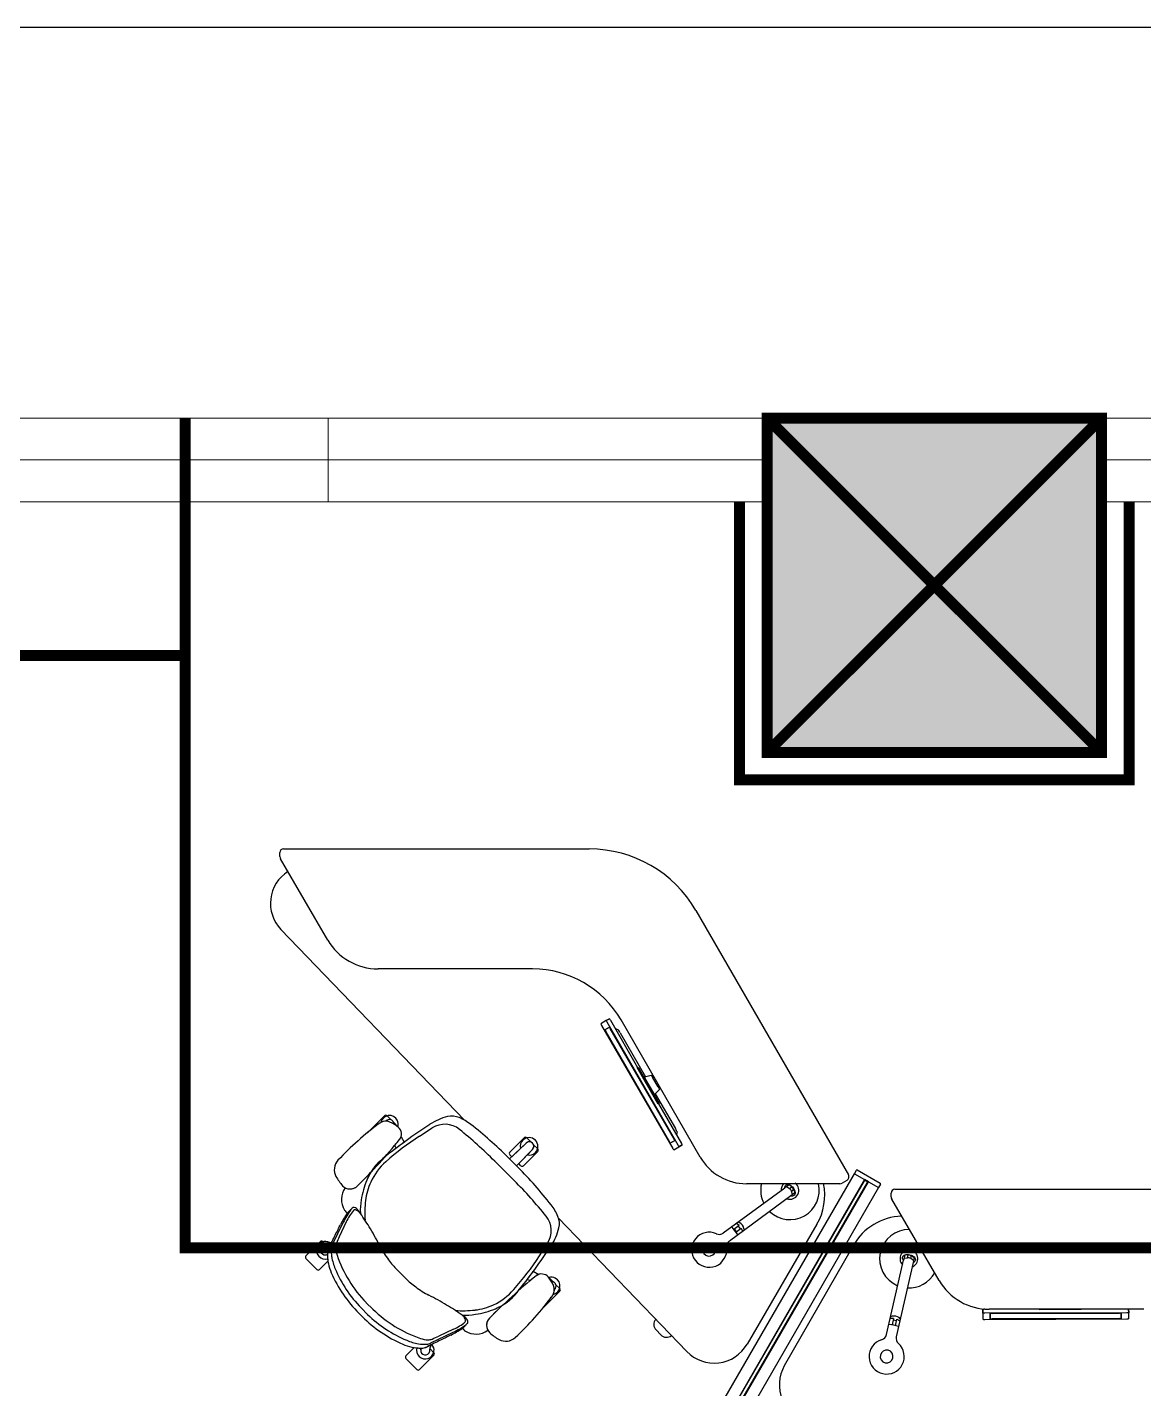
# Model space of a CAD drawing. Header units: millimetres. Extents: x 148480 to 578986, y 39883 to 155062.
# Drawn here: x 234406 to 237460, y 140025 to 143751 of the extents above; entities that cross this region are included whole.
import ezdxf

# ---------------------------------------------------------------- set-up
doc = ezdxf.new("R2010")
doc.units = ezdxf.units.MM
doc.linetypes.add('CENTER', pattern=[2, 1.25, -0.25, 0.25, -0.25])
doc.linetypes.add('HIDDEN', pattern=[0.375, 0.25, -0.125])
for name, color, linetype in [('CEN', 252, 'CENTER'), ('Flooring', 44, 'Continuous'), ('Hatch 01_UC', 7, 'Continuous'), ('I - MODULAR', 44, 'Continuous'), ('Layer2', 4, 'Continuous'), ('Layer4', 6, 'Continuous'), ('M-HVAC VRV PIPE', 4, 'Continuous')]:
    doc.layers.add(name, color=color, linetype=linetype)
doc.layers.add('glass', color=7, linetype='Continuous', lineweight=0, true_color=0x0000d6)

# ---------------------------------------------------------------- blocks, each defined once
blk = doc.blocks.new('GFC1')
at = {"layer": 'Hatch 01_UC', "linetype": 'Continuous'}
h = blk.add_hatch(color=8, dxfattribs=at)
h.dxf.hatch_style = 1
h.paths.add_polyline_path([(309061.8, 142752.5), (309061.8, 143667.5), (309976.8, 143667.5), (309976.8, 142752.5)])
at = {"layer": 'CEN', "color": 8, "linetype": 'Continuous', "lineweight": 0}
for p, q in [((309061.8, 142752.5), (309061.8, 143667.5)), ((309061.8, 143667.5), (309951.3, 143667.5)), ((309061.8, 142752.5), (309061.8, 143667.5)), ((309976.8, 143667.5), (309061.8, 142752.5)), ((309061.8, 143667.5), (309976.8, 142752.5)), ((309976.8, 143667.5), (309976.8, 142752.5)), ((309976.8, 143667.5), (309976.8, 142752.5)), ((309976.8, 142752.5), (309061.8, 142752.5)), ((309976.8, 142752.5), (309061.8, 142752.5))]:
    blk.add_line(p, q, dxfattribs=at)
at = {"layer": 'CEN', "color": 8, "linetype": 'HIDDEN', "lineweight": 0, "ltscale": 1500}
blk.add_line((307470.5, 143017.5), (301522.1, 143017.5), dxfattribs=at)
blk.add_lwpolyline([(307470.5, 143667.5), (307470.5, 141397.5), (311570.5, 141397.5), (311570.5, 143667.5)], dxfattribs=at)
at = {"layer": 'CEN', "color": 8, "linetype": 'Continuous', "lineweight": 0}
blk.add_lwpolyline([(309976.8, 142752.5), (309061.8, 142752.5), (309061.8, 143667.5), (309976.8, 143667.5)], close=True, dxfattribs=at)
blk.add_lwpolyline([(310051.8, 143438.7), (310051.8, 142677.5), (308986.8, 142677.5), (308986.8, 143438.7)], dxfattribs=at)
at = {"layer": 'DEFPOINTS', "color": 8, "linetype": 'Continuous'}
blk.add_lwpolyline([(330908.9, 62386.8), (289636.8, 62386.8), (289636.8, 144736.9), (330908.9, 144736.9)], close=True, dxfattribs=at)
at = {"layer": 'Flooring', "color": 8, "linetype": 'HIDDEN', "ltscale": 1500}
blk.add_lwpolyline([(328672.2, 130068.3, 1.540604), (310717.1, 129143.3, 0.119203), (311634.4, 128071.9, -0.704413), (307490.1, 113767.5)], format="xyb", dxfattribs=at)
at = {"layer": 'glass', "color": 8, "linetype": 'Continuous'}
for p, q in [((299937.2, 143667.5), (309061.8, 143667.5)), ((307861.8, 143438.7), (307861.8, 143667.5)), ((309976.8, 143667.5), (319025.1, 143667.5)), ((299937.2, 143553.1), (309061.8, 143553.1)), ((309976.8, 143553.1), (319025.1, 143553.1)), ((299937.2, 143438.7), (309061.8, 143438.7)), ((309976.8, 143438.7), (319025.1, 143438.7))]:
    blk.add_line(p, q, dxfattribs=at)
at = {"layer": 'I - MODULAR', "color": 8}
for p, q in [((307729.4, 142467.7), (307729.4, 142478.5)), ((307860.7, 142239.1), (307731.1, 142461.3)), ((307739.5, 142488.6), (308575.6, 142488.5)), ((308867.1, 142320.2), (309284.4, 141597.2)), ((308234.1, 141746.1), (307732.2, 142268.4)), ((308420.4, 142160.3), (307997.8, 142160.3)), ((308621.5, 142018.7), (308607.1, 142010.4)), ((308630.4, 142023.9), (308621.5, 142018.7)), ((308621.5, 142018.7), (308630.4, 142023.9)), ((308818.5, 141677.9), (308624.2, 142014.4)), ((308633.2, 142019.6), (308707.5, 141890.9)), ((308878.8, 141645.6), (308662.4, 142020.5)), ((308609.4, 142005.8), (308803.7, 141669.3)), ((308630.7, 142000.6), (308618.1, 141993.3)), ((308618.1, 141993.3), (308630.7, 142000.5)), ((308620.5, 141988.8), (308794.5, 141687.4)), ((308794.5, 141687.4), (308620.5, 141988.8)), ((308632.5, 142000.1), (308630.8, 142000.6)), ((308808.3, 141693.4), (308632.9, 141997.2)), ((308633.5, 141996.3), (308807.5, 141694.9)), ((308654.3, 141993.7), (308646.9, 141995.9)), ((308659.7, 141985.2), (308728.9, 141865.4)), ((308706.2, 141890.2), (308708.9, 141891.8)), ((308763.9, 141790.3), (308706.2, 141890.2)), ((308708.9, 141891.8), (308729.9, 141855.4)), ((308726.6, 141864.8), (308745.2, 141869.7)), ((308731.5, 141856.3), (308726.6, 141864.8)), ((308745.2, 141869.7), (308749.5, 141862.3)), ((308729.9, 141855.4), (308731.5, 141856.3)), ((308748.2, 141823.8), (308729.9, 141855.4)), ((308749.8, 141824.7), (308731.5, 141856.3)), ((308763.9, 141837.3), (308749.5, 141862.3)), ((308767.8, 141830.5), (308754.3, 141816.8)), ((308763.9, 141837.3), (308767.8, 141830.5)), ((308749.8, 141824.7), (308748.2, 141823.8)), ((308748.2, 141823.8), (308766.6, 141791.9)), ((308754.3, 141816.8), (308749.8, 141824.7)), ((308756, 141818.5), (308811, 141723.2)), ((308766.6, 141791.9), (308763.9, 141790.3)), ((308765.1, 141791.1), (308827.5, 141683)), ((307968.6, 141712), (308015.1, 141758.5)), ((308022.3, 141758.5), (308033.6, 141747.1)), ((308040.2, 141740.5), (308054.2, 141726.5)), ((308040.2, 141740.5), (308042.9, 141734.7)), ((308111.3, 141702.6), (308146, 141725)), ((308060.9, 141701.2), (308069.2, 141686)), ((308357.7, 141640.2), (308402.6, 141683.9)), ((308358.3, 141659.1), (308397.1, 141698)), ((308402.6, 141683.9), (308364, 141646.3)), ((308364, 141646.3), (308402.6, 141683.9)), ((308402.6, 141683.9), (308387.6, 141669.2)), ((308404.3, 141698), (308415.4, 141686.9)), ((308423.3, 141678.9), (308434.4, 141667.9)), ((308797.1, 141683.1), (308809.8, 141690.4)), ((308809.8, 141690.4), (308797.2, 141683.1)), ((308810.3, 141692.2), (308809.9, 141690.4)), ((308815.6, 141714.2), (308813.8, 141706.8)), ((308820.9, 141673.3), (308829.8, 141678.5)), ((308829.8, 141678.5), (308820.9, 141673.3)), ((308047.1, 141669.5), (308043.4, 141677.2)), ((308353.7, 141644.2), (308380.7, 141617.3)), ((308364, 141646.3), (308358.3, 141652)), ((308420.3, 141666.2), (308376.7, 141621.3)), ((308382.7, 141627.5), (308420.3, 141666.2)), ((308382.7, 141627.5), (308420.3, 141666.2)), ((308434.4, 141660.7), (308395.6, 141621.9)), ((308405.7, 141651.1), (308420.3, 141666.2)), ((308806.5, 141665), (308820.9, 141673.3)), ((308316.9, 141634.3), (308370.7, 141580.4)), ((308376.7, 141621.3), (308357.7, 141640.2)), ((308388.4, 141621.9), (308382.7, 141627.5)), ((309300.5, 141600), (309306, 141609.4)), ((309308.4, 141610.1), (309371.3, 141573.8)), ((308767.1, 140676.1), (309300.5, 141600)), ((309328.2, 141584), (308794.8, 140660.1)), ((309328.2, 141584), (308794.8, 140660.1)), ((308797.4, 140661.9), (309328, 141580.8)), ((308797.4, 140661.9), (309328, 141580.8)), ((308805.4, 140654), (309338.8, 141577.9)), ((308805.4, 140654), (309338.8, 141577.9)), ((309336.2, 141576.1), (308805.7, 140657.2)), ((308805.7, 140657.2), (309336.2, 141576.1)), ((309261.1, 141572.5), (309005.3, 141572.6)), ((309122, 141569.6), (309110.4, 141561)), ((309129.5, 141563.9), (309122, 141569.6)), ((309280.2, 141581.6), (309267.4, 141574.2)), ((309300.2, 141599.4), (309300.5, 141600)), ((309300.5, 141600), (309328.2, 141584)), ((309328, 141580.8), (309330.1, 141581.4)), ((309328, 141580.8), (309330.1, 141581.4)), ((309328.2, 141584), (309338.8, 141577.9)), ((309338.8, 141577.9), (309328.2, 141584)), ((309330.1, 141581.4), (309335.6, 141578.3)), ((309330.1, 141581.4), (309335.6, 141578.3)), ((309335.6, 141578.3), (309336.2, 141576.1)), ((309335.6, 141578.3), (309336.2, 141576.1)), ((309338.8, 141577.9), (309366.5, 141561.9)), ((309372, 141571.3), (309366.5, 141561.9)), ((309366.5, 141561.9), (308833.1, 140638)), ((308942.1, 141437.7), (309110.4, 141561.4)), ((309126.5, 141539.2), (308958.6, 141415.7)), ((309115.1, 141564.5), (309123.2, 141559.2)), ((309123.2, 141559.2), (309129.5, 141563.9)), ((309138, 141547.8), (309126.4, 141539.2)), ((309128.5, 141552), (309134.9, 141556.7)), ((309131.1, 141542.7), (309128.5, 141552)), ((309134.9, 141556.7), (309138, 141547.8)), ((309401, 141536.3), (309401, 141547.1)), ((309532.4, 141307.7), (309402.8, 141529.9)), ((309411.2, 141557.2), (310247.3, 141557.2)), ((307927, 141505.6), (307916, 141494.6)), ((307916, 141494.6), (307927, 141505.6)), ((307873.1, 141406.1), (307902.5, 141466.6)), ((307910.7, 141467.8), (307891.9, 141427.6)), ((308842.1, 141113.5), (308491.3, 141478.5)), ((308985.8, 141458.6), (308971, 141447.7)), ((308985.8, 141458.6), (308978.5, 141464)), ((308982.7, 141456.3), (308988.2, 141448.8)), ((309198.1, 141461.7), (309007.2, 141133.3)), ((308972.2, 141448.6), (308977.8, 141441.1)), ((308976.5, 141440.2), (308991.4, 141451.1)), ((308991.4, 141451.1), (308994.5, 141442.3)), ((307800.7, 141375), (307839.5, 141413.8)), ((307846.7, 141413.8), (307856.9, 141403.6)), ((307850.8, 141402.7), (307856.8, 141403.7)), ((307867.4, 141405), (307862.9, 141395.7)), ((307869.2, 141408.6), (307867.4, 141405)), ((308439, 141374.9), (308461.5, 141409.6)), ((309297.9, 141404), (309109, 141074.5)), ((307830.8, 141337.8), (307800.7, 141367.9)), ((307860.7, 141360.5), (307838, 141337.8)), ((307854.8, 141378), (307859.2, 141378.7)), ((309388.3, 141159.7), (309434.7, 141363.3)), ((309461.5, 141357.1), (309415.1, 141153.8)), ((309438.2, 141377.1), (309435, 141363)), ((309436.3, 141368.7), (309445.8, 141370.1)), ((309447.6, 141377.7), (309438.2, 141377.1)), ((309445.8, 141370.1), (309447.6, 141377.7)), ((309454.6, 141368.1), (309456.4, 141375.7)), ((309462.6, 141362.7), (309454.6, 141368.1)), ((309456.4, 141375.7), (309464.5, 141371.1)), ((309464.5, 141371.1), (309461.3, 141357)), ((308050.3, 141336.5), (308072.9, 141313.8)), ((308072.9, 141313.8), (308050.3, 141336.5)), ((308413.6, 141307), (308406, 141310.6)), ((308422.5, 141332.8), (308437.6, 141324.5)), ((308462.9, 141317.8), (308476.9, 141303.8)), ((308476.9, 141303.8), (308471.2, 141306.4)), ((308494.9, 141278.6), (308448.4, 141232.2)), ((308483.6, 141297.1), (308494.9, 141285.8)), ((307951.3, 141232.8), (307969.3, 141214.9)), ((307965.5, 141247), (307983.5, 141229.1)), ((307954.5, 141209.1), (307945.5, 141218.1)), ((309407.7, 141204.1), (309398.6, 141203.4)), ((309407.7, 141204.1), (309403.6, 141186.2)), ((309406.8, 141200.4), (309415.9, 141198.3)), ((309412.7, 141184.1), (309416.8, 141202.1)), ((309416.8, 141202.1), (309424.9, 141197.4)), ((309652, 141228.6), (309652, 141218.2)), ((309652, 141218.2), (309652, 141228.6)), ((309652, 141218.2), (309652, 141201.6)), ((309657, 141228.9), (309669.5, 141228.9)), ((310045.7, 141219.6), (309657.1, 141218.5)), ((309657.1, 141201.4), (310045.7, 141202.5)), ((310092.1, 141228.9), (309669.5, 141228.9)), ((309673.6, 141218.6), (309672.3, 141217.3)), ((309672.3, 141217.3), (309672.4, 141202.6)), ((309672.4, 141202.7), (309672.3, 141217.2)), ((310027.1, 141218.5), (309676.3, 141217.5)), ((309677.4, 141217.5), (310025.4, 141218.5)), ((309677.4, 141202.5), (310025.4, 141203.5)), ((310025.4, 141203.5), (309677.4, 141202.5)), ((309920.9, 141228.2), (309805.6, 141227.8)), ((310030.5, 141203.7), (310030.5, 141218.3)), ((310030.5, 141218.3), (310030.5, 141203.8)), ((310050.8, 141219.4), (310050.7, 141228.9)), ((310050.7, 141228.9), (310050.8, 141219.4)), ((310050.8, 141202.8), (310050.8, 141219.4)), ((308142.5, 141136.7), (308203, 141166.1)), ((308204.3, 141174.2), (308164, 141155.4)), ((308231.1, 141179.5), (308242, 141190.5)), ((308242, 141190.5), (308231.1, 141179.5)), ((308771, 141158.9), (308758.1, 141172.3)), ((309403.9, 141187.7), (309413, 141185.6)), ((308074.2, 141101.5), (308097, 141124.3)), ((308114.5, 141118.3), (308115.2, 141122.7)), ((308132.2, 141126.4), (308141.5, 141131)), ((308139.1, 141114.4), (308140, 141120.5)), ((308140, 141120.5), (308150.3, 141110.2)), ((308141.5, 141131), (308145.1, 141132.8)), ((308104.3, 141064.3), (308074.2, 141094.3)), ((308150.3, 141103), (308111.5, 141064.3))]:
    blk.add_line(p, q, dxfattribs=at)
at = {"layer": 'I - MODULAR', "color": 8, "linetype": 'Continuous'}
blk.add_lwpolyline([(309976.8, 142752.5), (309061.8, 142752.5), (309061.8, 143667.5), (309976.8, 143667.5)], close=True, dxfattribs=at)
at = {"layer": 'I - MODULAR', "color": 8}
for centre, radius, start, end in [((307739.5, 142478.5), 10.2, 89.9949, 179.9949), ((307742.1, 142467.7), 12.7, 179.9949, 210.2581), ((308575.6, 142152), 336.5, 29.9949, 89.9949), ((307806.4, 142339.7), 102.9, 122.3902, 223.8593), ((307997.8, 142319), 158.8, 210.2581, 269.9949), ((308420.4, 141880.9), 279.4, 29.9949, 89.9949), ((308752.8, 141864.2), 3.81, 120.0002, 210.0002), ((308767.2, 141839.2), 3.81, 210.0002, 300.0002), ((308029, 141735.1), 24.1, 27, 167.9261), ((308018.7, 141754.9), 5.08, 45, 135), ((308223, 141608.7), 151.5, 103.2995, 123.449), ((308199.9, 141706.6), 50.8, 67.0127, 103.2995), ((308164.8, 141624), 140.5, 52.0235, 67.0127), ((308484.7, 141080.6), 815.5, 126.2392, 137.0014), ((308484.7, 141080.6), 815.5, 126.2392, 129.2581), ((308019.1, 141715.8), 27.9, 65.9997, 126.2392), ((308019.1, 141715.8), 27.9, 65.9997, 126.2392), ((308019.1, 141715.8), 27.9, 65.9997, 119.2617), ((309098.8, 140282.9), 1740.3, 123.449, 128.6753), ((308028.7, 141735.6), 12.5, 67.1147, 139.7534), ((307989.1, 141648.5), 101.6, 51.7273, 65.9997), ((307989.1, 141648.5), 101.6, 50.1526, 65.9997), ((307989.1, 141648.5), 101.6, 50.9331, 65.9997), ((308028.7, 141735.6), 12.5, 22.8853, 67.1147), ((308028.7, 141735.6), 12.5, 22.8853, 67.1147), ((308029, 141735.1), 24.1, 343.433, 27), ((308038, 141708.6), 24.1, 321.1033, 50.9331), ((308180.5, 141671.7), 63.5, 51.0745, 122.8712), ((307450.9, 140768.4), 1224.6, 45, 51.0745), ((307564.5, 140855), 1116.2, 45, 52.0235), ((306910.6, 142618.2), 1472.6, 314.4015, 321.1033), ((308528.6, 141056.9), 768.8, 122.8712, 131.5004), ((306910.6, 142618.2), 1472.6, 320.2852, 321.1033), ((309098.8, 140282.9), 1740.3, 126.2713, 127.1803), ((308038, 141708.6), 24.1, 321.1033, 342.0009), ((308411, 141674.6), 24.1, 135, 192.8936), ((308411, 141674.6), 24.1, 315, 135), ((308400.7, 141694.4), 5.08, 45, 135), ((308411.5, 141675), 12.5, 315, 135), ((308411.5, 141675), 12.5, 315, 135), ((308411.5, 141675), 12.5, 71.7127, 135), ((308411.5, 141674.7), 12.8, 72.5604, 134.1523), ((308411.5, 141675), 12.5, 315, 18.2873), ((308411.1, 141675.1), 12.8, 315.8477, 17.4396), ((308103.1, 141526.9), 147, 128.6753, 157.9027), ((308361.9, 141655.6), 5.08, 135, 225), ((308411, 141674.6), 24.1, 257.1064, 315), ((308430.8, 141664.3), 5.08, 315, 45), ((309005.3, 141718.6), 146.1, 209.9949, 269.9949), ((307916.1, 141610.7), 38.1, 137.0014, 208.8452), ((308131.5, 141505.7), 169.6, 131.5004, 155.0731), ((307591.4, 140828), 1116.2, 37.9765, 45), ((308392, 141625.5), 5.08, 225, 315), ((309307.5, 141608.6), 1.78, 60, 150), ((307996.9, 141655.2), 130.3, 208.8452, 222.5364), ((307921.5, 141586), 27.9, 222.5364, 314.4015), ((306910.6, 142618.2), 1472.6, 314.4015, 316.4092), ((308203.7, 141486), 255.5, 157.9027, 170.56), ((308203.7, 141486), 255.5, 157.9027, 170.56), ((308127.5, 141507.6), 165.1, 155.0731, 173.3831), ((308103.1, 141526.9), 147, 148.9059, 157.9027), ((307504.8, 140714.5), 1224.6, 38.9255, 45), ((309124.4, 141554.5), 80.1, 166.9217, 206.3991), ((309124.4, 141554.5), 80.1, 226.1394, 13.0025), ((309124.4, 141554.5), 24.4, 133.2546, 181.8371), ((309124.4, 141554.5), 24.4, 250.3425, 53.8696), ((309060.8, 141541.4), 158.8, 329.8343, 11.3564), ((309261.1, 141585.2), 12.7, 269.9949, 299.9949), ((309274.5, 141591.5), 11.4, 299.9949, 29.9949), ((309370.4, 141572.2), 1.78, 330, 60), ((307952.2, 141529.2), 54.7, 143.8571, 212.0335), ((307921.5, 141586), 27.9, 241.341, 314.4015), ((309116.2, 141548.6), 12.7, 15.5835, 57.0781), ((309124.4, 141554.5), 9.73, 8.7345, 63.9272), ((309411.2, 141547.1), 10.2, 89.9949, 179.9949), ((309413.7, 141536.3), 12.7, 179.9949, 210.2581), ((308129.6, 141356.3), 252.4, 144.7335, 154.1006), ((307927.2, 141513.6), 25.2, 212.0335, 237.9665), ((308062.4, 141394.3), 168.6, 141.3551, 154.1557), ((307933.9, 141476.7), 25.4, 135, 145.4289), ((307933.9, 141476.7), 25.4, 135, 142.2677), ((307931.5, 141501.1), 6.35, 77.4926, 135), ((307931.5, 141501.1), 6.35, 77.4926, 135), ((307929.9, 141493.9), 13.7, 50.262, 77.4926), ((307929.9, 141493.9), 13.7, 50.262, 77.4926), ((307908.3, 141468), 47.4, 29.5853, 50.262), ((307908.3, 141468), 47.4, 29.5853, 50.262), ((307924.4, 141471.7), 31.9, 38.1643, 52.7695), ((308118.2, 141500.3), 168.9, 170.56, 182.9976), ((308118.2, 141500.3), 168.9, 170.56, 182.9976), ((308258.2, 141492.4), 296.7, 173.3831, 183.8194), ((308360.5, 141428.4), 140.5, 22.9873, 37.9765), ((308130.2, 141341.4), 263.8, 145.4289, 153.1475), ((307301.8, 141042.6), 788, 31.0259, 34.7205), ((307301.8, 141042.6), 788, 31.0259, 34.7205), ((308408.1, 141444), 63.5, 327.1288, 38.9255), ((308443.1, 141463.4), 50.8, 346.7005, 22.9873), ((309435.6, 141325), 158.8, 92.031, 150.1657), ((308267, 141252.6), 413.9, 155, 157.706), ((307301.8, 141042.6), 788, 27.0079, 31.0259), ((307301.8, 141042.6), 788, 27.0079, 31.0259), ((308345.1, 141486.6), 151.5, 326.551, 346.7005), ((308903.4, 141391.8), 48, 65.8335, 7.286), ((308930.8, 141453), 19.1, 245.8335, 306.3308), ((308842.1, 141347), 163.6, 31.6129, 41.0488), ((309449.8, 141367.3), 80.1, 89.0097, 247.2191), ((307853.4, 141390.5), 24.1, 99, 285.5414), ((307843.1, 141410.2), 5.08, 45, 135), ((307852.8, 141390.4), 12.5, 99, 279), ((307852.8, 141390.4), 12.5, 99, 279), ((307852.8, 141390.4), 12.5, 99, 279), ((307852.8, 141390.4), 12.5, 99, 279), ((307853.4, 141390.5), 24.1, 48.9707, 99), ((307886.5, 141177.7), 227.8, 96.5034, 99), ((307886.5, 141177.7), 227.8, 96.5034, 99), ((307886.5, 141177.7), 227.8, 97.4617, 99), ((307895.3, 141379.8), 36.1, 153.8091, 181.5868), ((307895.3, 141379.8), 36.1, 153.8091, 180.4192), ((307849.2, 141505), 101.6, 276.5034, 280.3539), ((307849.2, 141505), 101.6, 276.5034, 280.3539), ((307952.6, 141386.9), 83, 174.5576, 190.3224), ((307902.8, 141391.7), 33, 154.1006, 174.5576), ((307910, 141399), 28, 157.706, 180.8987), ((307951.6, 141399.7), 69.6, 180.8987, 198.8611), ((308213.1, 141507), 234.7, 207.0079, 217.4321), ((308213.1, 141507), 234.7, 207.0079, 217.4321), ((307019.4, 142362.4), 1740.3, 321.3247, 326.551), ((308903.3, 141391.9), 17.6, 126.3308, 306.3308), ((308903.3, 141391.9), 17.6, 306.3308, 126.3308), ((308969.9, 141400.3), 19.1, 126.3308, 187.286), ((309449.8, 141367.3), 24.4, 291.1625, 222.6571), ((307804.3, 141371.5), 5.08, 135, 225), ((307819.1, 141603), 227.8, 279, 280.1282), ((307819.1, 141603), 227.8, 279, 280.1296), ((307819.1, 141603), 227.8, 279, 280.1282), ((307987.9, 141380.5), 128.8, 180.4192, 203.5808), ((307987.9, 141380.5), 128.8, 180.7473, 185.8819), ((307987.9, 141380.5), 128.8, 180.7473, 188.9092), ((308022.5, 141399.7), 154, 190.3224, 202.9309), ((308215, 141489.7), 348, 198.8611, 224.1976), ((308207.2, 141493.4), 221.9, 215.5626, 225), ((308207.2, 141493.4), 221.9, 215.5626, 225), ((307793.3, 141792.2), 768.8, 318.4996, 327.1288), ((309447.6, 141357.5), 12.7, 56.4036, 97.8982), ((309449.8, 141367.3), 9.73, 49.5545, 104.7472), ((307834.4, 141341.4), 5.08, 225, 315), ((308200.9, 141473.4), 361.1, 203.5808, 225), ((308202.3, 141475.7), 349.3, 202.9309, 224.0595), ((308229.9, 141470.8), 221.9, 225, 234.4374), ((308229.9, 141470.8), 221.9, 225, 234.4374), ((309354.6, 140174.2), 1472.6, 128.8967, 135.5985), ((307019.4, 142362.4), 1740.3, 322.8197, 323.7287), ((309354.6, 140174.2), 1472.6, 128.8967, 129.7148), ((308445.1, 141301.5), 24.1, 39.0669, 128.8967), ((308445.1, 141301.5), 24.1, 107.9991, 128.8967), ((308384.9, 141252.7), 101.6, 24.0003, 39.8474), ((308384.9, 141252.7), 101.6, 24.0003, 39.0669), ((308471.5, 141292.6), 24.1, 63, 106.567), ((308384.9, 141252.7), 101.6, 24.0003, 38.2727), ((308471.5, 141292.6), 24.1, 282.0739, 63), ((309449.8, 141367.3), 80.1, 266.9595, 331.5536), ((309669.5, 141387.7), 158.8, 210.2581, 269.9949), ((308243.5, 141476.6), 234.7, 232.5679, 242.9921), ((308243.5, 141476.6), 234.7, 232.5679, 242.9921), ((308242.1, 141395.1), 169.6, 294.9269, 318.4996), ((308263.3, 141366.7), 147, 292.0972, 321.3247), ((308452.2, 141282.7), 27.9, 323.7608, 24.0003), ((308452.2, 141282.7), 27.9, 323.7608, 24.0003), ((308452.2, 141282.7), 27.9, 330.7383, 24.0003), ((308472.1, 141292.3), 12.5, 22.8853, 67.1147), ((308472.1, 141292.3), 12.5, 22.8853, 67.1147), ((308472.1, 141292.3), 12.5, 310.2465, 22.8853), ((308491.3, 141282.2), 5.08, 315, 45), ((307779, 140565.4), 788, 58.9741, 62.9921), ((307779, 140565.4), 788, 58.9741, 62.9921), ((307779, 140565.4), 788, 55.2794, 58.9741), ((307779, 140565.4), 788, 55.2794, 58.9741), ((308244, 141391), 165.1, 276.6169, 294.9269), ((309354.6, 140174.2), 1472.6, 133.5908, 135.5985), ((308263.3, 141366.7), 147, 292.0972, 301.0941), ((307817, 141748.2), 815.5, 312.9986, 323.7608), ((307817, 141748.2), 815.5, 320.7419, 323.7608), ((308209.8, 141464.4), 361.1, 225, 246.4192), ((308212.2, 141465.9), 349.3, 225.9405, 247.0691), ((308226.1, 141478.6), 348, 225.8024, 251.1389), ((308130.8, 141325.9), 168.6, 295.8443, 308.6449), ((308228.8, 141521.7), 296.7, 266.1806, 276.6169), ((308236.7, 141381.8), 168.9, 267.0024, 279.44), ((308236.7, 141381.8), 168.9, 267.0024, 279.44), ((308204.4, 141171.9), 47.4, 39.738, 60.4147), ((308204.4, 141171.9), 47.4, 39.738, 60.4147), ((308208.1, 141188), 31.9, 37.2305, 51.8357), ((308230.4, 141193.4), 13.7, 12.5074, 39.738), ((308230.4, 141193.4), 13.7, 12.5074, 39.738), ((308237.6, 141195), 6.35, 315, 12.5074), ((308237.6, 141195), 6.35, 315, 12.5074), ((308222.5, 141467.2), 255.5, 279.44, 292.0972), ((308222.5, 141467.2), 255.5, 279.44, 292.0972), ((308322.4, 141185), 27.9, 135.5985, 208.659), ((308322.4, 141185), 27.9, 135.5985, 227.4636), ((308773.5, 141187.1), 21.4, 138.1471, 223.8593), ((308077.9, 141393.8), 263.8, 296.8525, 304.5711), ((308092.8, 141393.1), 252.4, 295.8994, 305.2665), ((308213.1, 141197.5), 25.4, 304.5711, 315), ((308213.1, 141197.5), 25.4, 307.7323, 315), ((308250, 141190.8), 25.2, 212.0335, 237.9665), ((308265.7, 141215.8), 54.7, 237.9665, 306.1429), ((308391.7, 141260.5), 130.3, 227.4636, 241.1548), ((308786.4, 141173.7), 21.4, 223.8593, 309.5715), ((309369.7, 141163.9), 19.1, 286.6536, 347.1509), ((309371.9, 141025.7), 163.6, 72.433, 81.8688), ((308116.9, 141251.5), 128.8, 246.4192, 269.5808), ((308136.1, 141286), 154, 247.0691, 259.6776), ((308116.9, 141251.5), 128.8, 261.0908, 269.2527), ((308126.9, 141117), 24.1, 164.4586, 351), ((308116.9, 141251.5), 128.8, 264.1181, 269.2527), ((308123.4, 141216.2), 83, 259.6776, 275.4424), ((308136.1, 141215.1), 69.6, 251.1389, 269.1013), ((308339.5, 141082.7), 227.8, 169.8718, 171), ((308339.5, 141082.7), 227.8, 169.8704, 171), ((308339.5, 141082.7), 227.8, 169.8718, 171), ((308116.2, 141158.9), 36.1, 268.4132, 296.1909), ((308116.2, 141158.9), 36.1, 269.5808, 296.1909), ((308128.1, 141166.4), 33, 275.4424, 295.8994), ((308135.4, 141173.5), 28, 269.1013, 292.2939), ((307914.1, 141150), 227.8, 351, 353.4966), ((307914.1, 141150), 227.8, 351, 353.4966), ((307914.1, 141150), 227.8, 351, 352.5383), ((308241.4, 141112.7), 101.6, 169.6461, 173.4966), ((308241.4, 141112.7), 101.6, 169.6461, 173.4966), ((308126.9, 141117), 24.1, 351, 41.0293), ((307989.1, 141530.6), 413.9, 292.2939, 295), ((308347.2, 141179.7), 38.1, 241.1548, 312.9986), ((308917.2, 141185.6), 104.1, 223.8593, 329.8343), ((309388.9, 141099.7), 48, 106.6536, 48.1061), ((309433.7, 141149.6), 19.1, 167.1509, 228.1061), ((308077.8, 141097.9), 5.08, 135, 225), ((308126.8, 141116.4), 12.5, 171, 351), ((308126.8, 141116.4), 12.5, 171, 351), ((308126.8, 141116.4), 12.5, 171, 351), ((308126.8, 141116.4), 12.5, 171, 351), ((308146.7, 141106.6), 5.08, 315, 45), ((309388.8, 141099.7), 17.6, 167.1509, 347.1509), ((309388.8, 141099.7), 17.6, 347.1509, 167.1509), ((308107.9, 141067.8), 5.08, 225, 315), ((309199.3, 141022.7), 104.1, 150.1657, 256.1407)]:
    blk.add_arc(centre, radius, start, end, dxfattribs=at)
for centre, major_axis, ratio, start_param, end_param in [((308624, 142014.3), (2.54, -4.4), 0.052336, 1.570796, 3.141593), ((308633, 142019.5), (2.54, -4.4), 0.052336, 1.570796, 3.141593), ((308609.6, 142006), (-2.54, 4.4), 0.052336, 0.261799, 1.570796), ((308619.8, 141990.3), (1.71, -2.96), 0.052336, 3.141593, 3.926991), ((308620.7, 141988.9), (2.54, -4.4), 0.052336, 3.141593, 4.712389), ((308632.7, 141997.1), (-1.98, 3.43), 0.052336, 4.712389, 6.283185), ((308633.2, 141996.1), (-2.54, 4.4), 0.052336, 4.712389, 4.974188), ((308659.3, 141985), (5.04, -8.72), 0.052336, 1.570796, 3.141593), ((308810.6, 141722.9), (-5.02, 8.7), 0.052336, 3.141593, 4.712389), ((308794.7, 141687.5), (2.54, -4.4), 0.052336, 4.712389, 6.283185), ((308795.5, 141685.9), (-1.63, 2.83), 0.052336, 2.356194, 3.141593), ((308808.2, 141693.3), (-1.66, 2.87), 0.052336, 3.141593, 4.712389), ((308807.2, 141694.8), (-2.54, 4.4), 0.052336, 3.141593, 3.665191), ((308827.3, 141682.9), (-2.54, 4.4), 0.052336, 3.141593, 4.712389), ((308803.9, 141669.4), (-2.54, 4.4), 0.052336, 1.570796, 2.879793), ((308818.3, 141677.7), (-2.54, 4.4), 0.052336, 3.141593, 4.712389), ((308009.9, 141358.7), (-77.9, 141.8), 0.166302, 5.953151, 6.338896), ((308989.8, 141455.7), (-8.1, 11), 0.400548, 3.141593, 6.283185), ((308095.2, 141273.4), (141.8, -77.9), 0.166302, 6.227475, 6.61322), ((309412.6, 141204.5), (-13.3, 3), 0.400548, 3.141593, 6.283185), ((309657, 141228.6), (5.08, 0.01), 0.052336, 1.570796, 3.141593), ((309657.1, 141218.2), (5.08, 0.01), 0.052336, 1.570796, 3.141593), ((309657.1, 141201.6), (-5.08, -0.01), 0.052336, 0.261799, 1.570796), ((309676.3, 141217.3), (-3.96, -0.01), 0.052336, 4.712389, 6.283185), ((309677.4, 141202.7), (5.08, 0.01), 0.052336, 3.141593, 4.712389), ((309675.8, 141202.7), (3.42, 0.01), 0.052336, 3.141593, 3.926991), ((310025.4, 141203.7), (-5.08, -0.01), 0.052336, 1.570796, 2.879793), ((310027.1, 141218.3), (-3.31, -0.01), 0.052336, 3.141593, 4.712389), ((310027.2, 141203.7), (-3.27, -0.01), 0.052336, 2.356194, 3.141593), ((310025.4, 141218.2), (-5.08, -0.01), 0.052336, 3.141593, 3.665191), ((310045.7, 141219.4), (-5.08, -0.01), 0.052336, 3.141593, 4.712389), ((310045.7, 141202.7), (-5.08, -0.01), 0.052336, 1.570796, 2.879793)]:
    blk.add_ellipse(centre, major_axis=major_axis, ratio=ratio, start_param=start_param, end_param=end_param, dxfattribs=at)
for points in [[(309110.4, 141561.4), (309110.4, 141563.1), (309110.9, 141566.2), (309112.6, 141568.3), (309113.6, 141569.1)], [(309113.6, 141569.1), (309114.8, 141570), (309117.7, 141571), (309123.1, 141569.9), (309128.7, 141566.5), (309133.6, 141561.3), (309137.1, 141555.1), (309138.7, 141548.8), (309138.1, 141543.3), (309136.3, 141540.8), (309135.1, 141539.9)], [(309135.1, 141539.9), (309134, 141539.1), (309131.4, 141538.2), (309128.2, 141538.6), (309126.5, 141539.2)], [(307862.9, 141395.7), (307869.4, 141409.1), (307881.4, 141433.3), (307890.8, 141452.3), (307894.9, 141460.6)], [(309434.7, 141363.3), (309433.6, 141364.6), (309432, 141367.3), (309431.8, 141370), (309432.1, 141371.3)], [(309432.1, 141371.3), (309432.5, 141372.8), (309434, 141375.4), (309438.8, 141378.1), (309445.2, 141379.2), (309452.4, 141378.5), (309459.1, 141376), (309464.4, 141372.3), (309467.5, 141367.7), (309467.8, 141364.7), (309467.5, 141363.3)], [(309467.5, 141363.3), (309467.2, 141361.9), (309465.8, 141359.5), (309463.1, 141357.8), (309461.5, 141357.1)], [(308197, 141158.5), (308188.8, 141154.4), (308169.7, 141144.9), (308145.6, 141133), (308132.2, 141126.4)]]:
    blk.add_open_spline(points, degree=3, dxfattribs=at)
blk = doc.blocks.new('BEAM')
at = {"layer": 'CEN', "color": 11, "linetype": 'HIDDEN', "lineweight": 0, "ltscale": 1500, "const_width": 30}
for points in [[(367470.5, 143667.5), (367470.5, 141397.5), (371570.5, 141397.5), (371570.5, 143667.5)], [(367470.5, 143017.5), (361522.1, 143017.5)]]:
    blk.add_lwpolyline(points, dxfattribs=at)
at = {"layer": 'CEN', "color": 11, "linetype": 'Continuous', "lineweight": 0, "const_width": 30}
blk.add_lwpolyline([(369976.8, 142752.5), (369061.8, 142752.5), (369061.8, 143667.5), (369976.8, 143667.5)], close=True, dxfattribs=at)
for points in [[(369061.8, 143667.5), (369976.8, 142752.5)], [(369976.8, 143667.5), (369061.8, 142752.5)], [(369061.8, 142752.5), (369061.8, 143667.5)], [(369061.8, 143667.5), (369951.3, 143667.5)], [(369061.8, 142752.5), (369061.8, 143667.5)], [(369976.8, 143667.5), (369976.8, 142752.5)], [(369976.8, 143667.5), (369976.8, 142752.5)], [(370051.8, 143438.7), (370051.8, 142677.5), (368986.8, 142677.5), (368986.8, 143438.7)], [(369976.8, 142752.5), (369061.8, 142752.5)], [(369976.8, 142752.5), (369061.8, 142752.5)]]:
    blk.add_lwpolyline(points, dxfattribs=at)
blk = doc.blocks.new('BEE')
at = {"layer": 'M-HVAC VRV PIPE', "linetype": 'Continuous'}
blk.add_blockref('BEAM', (0, 0), dxfattribs=at)

msp = doc.modelspace()

# ---------------------------------------------------------------- block references
at = {"layer": 'Layer4', "linetype": 'Continuous', "rotation": 360}
msp.add_blockref('GFC1', (-72632.4, -986), dxfattribs=at)

# ---------------------------------------------------------------- next in the draw order: block references
at = {"layer": 'Layer2', "linetype": 'Continuous', "rotation": 360}
msp.add_blockref('BEE', (-132632.4, -986), dxfattribs=at)

doc.saveas('drawing.dxf')
